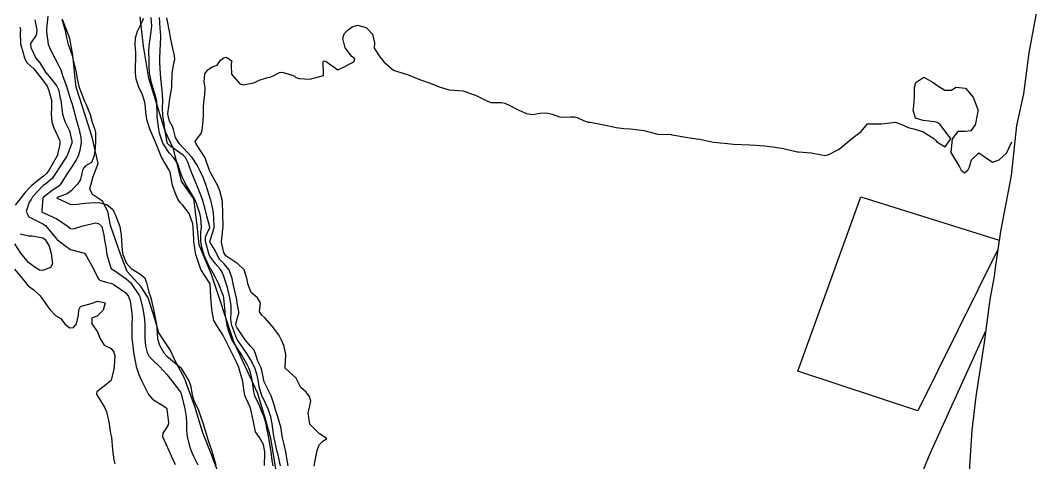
# Model space of a CAD drawing. Header units: metres. Extents: x 292545 to 299085, y 7450245 to 7463078.
# Drawn here: x 296188.4 to 296334.1, y 7456941.4 to 7457004.8 of the extents above; entities that cross this region are included whole.
import ezdxf

# ---------------------------------------------------------------- set-up
doc = ezdxf.new("R2010")
doc.units = ezdxf.units.M
for name, color, linetype in [('Area', 45, 'Continuous'), ('Curvas de Nivel 1m', 11, 'Continuous'), ('Curvas de Nivel 5m', 15, 'Continuous'), ('Edificações', 30, 'Continuous'), ('Hidrografia', 140, 'Continuous'), ('Vias Primárias', 230, 'Continuous')]:
    doc.layers.add(name, color=color, linetype=linetype)

msp = doc.modelspace()

# ---------------------------------------------------------------- linework, layer by layer
at = {"layer": 'Area'}
msp.add_polyline3d([(296334.1, 7457006.28, 673.92), (296332.98, 7457000.13, 678.49), (296332.19, 7456994.26, 671.55), (296331.23, 7456989.74, 671.27), (296330.46, 7456982.57, 668.4), (296328.9, 7456974.52, 674.88), (296328.14, 7456969.36, 670.89), (296328.03, 7456968.13, 670.83), (296327.39, 7456964.79, 670.93), (296326.59, 7456958.62, 670.97), (296325.4, 7456950.91, 674.39), (296324.82, 7456946.09, 668.83), (296323.28, 7456922.4, 668.86), (296323.33, 7456913.66, 668.89), (296323.58, 7456895.06, 669.06), (296323.4, 7456886.8, 669.25), (296323.07, 7456880.19, 669.36), (296323.22, 7456877.96, 669.41), (296322.9, 7456866.16, 669.72), (296323.26, 7456859.84, 669.88), (296323.69, 7456850.24, 672.61), (296323.77, 7456834.24, 674.05), (296323.2, 7456828.83, 678.1)], dxfattribs=at)
at = {"layer": 'Curvas de Nivel 1m', "flags": 128}
for points, elevation in [([(296190.53, 7457004.87), (296190.79, 7457003.39), (296190.72, 7457002.65), (296189.97, 7457001.6), (296189.87, 7457001.49), (296189.87, 7457001.4), (296189.88, 7457001.32), (296189.96, 7457000.92), (296190.67, 7456999.39), (296191.23, 7456998.68), (296191.92, 7456997.59), (296192.04, 7456997.38), (296192.87, 7456996.41), (296193.68, 7456995.36), (296193.89, 7456994.89), (296194.15, 7456993.63), (296194.22, 7456993.35), (296194.31, 7456992.91), (296194.5, 7456991.35), (296194.8, 7456990.31), (296195.31, 7456989.34), (296195.46, 7456988.98), (296195.81, 7456987.55), (296195.84, 7456987.33), (296195.84, 7456987.3), (296195.8, 7456987.19), (296195.31, 7456985.81), (296195.09, 7456985.34), (296193.9, 7456983.51), (296193.8, 7456983.36), (296193.75, 7456983.27), (296192.99, 7456982.12), (296192.09, 7456981.38), (296191.87, 7456981.24), (296191.73, 7456981.11), (296190.86, 7456980.24), (296190.15, 7456979.4), (296189.97, 7456979.13), (296189.7, 7456978.73), (296189.25, 7456977.41), (296189.67, 7456976.66), (296191.18, 7456975.86), (296191.66, 7456975.65), (296192.03, 7456975.38), (296193.63, 7456973.47), (296193.69, 7456973.41), (296193.75, 7456973.36), (296194.8, 7456972.52), (296195.62, 7456971.95), (296197.44, 7456971.48), (296197.61, 7456971.43), (296197.74, 7456971.31), (296197.98, 7456970.93), (296198.89, 7456969.3), (296199.57, 7456967.82), (296199.83, 7456967.55), (296200.72, 7456967.27), (296201.56, 7456967.07), (296201.89, 7456966.92), (296203.54, 7456965.77), (296203.96, 7456965.24), (296204.18, 7456964.58), (296204.37, 7456963.23), (296204.45, 7456962.28), (296204.44, 7456961.23), (296204.4, 7456960.31), (296204.43, 7456959.23), (296204.54, 7456958.14), (296204.66, 7456957.23), (296204.94, 7456955.71), (296205.05, 7456955.22), (296205.41, 7456954.05), (296205.78, 7456953.21), (296206.31, 7456952.13), (296206.8, 7456951.2), (296207.36, 7456950.51), (296209, 7456949.52), (296209.34, 7456949.27), (296209.41, 7456949.17), (296209.43, 7456949.08), (296209.67, 7456947.17), (296209.62, 7456946.86), (296209.31, 7456946.29), (296208.84, 7456945.64), (296208.83, 7456945.17), (296209.29, 7456944.14), (296209.72, 7456943.17), (296210.04, 7456942.38), (296210.61, 7456941.16)], 666), ([(296194.38, 7457004.97), (296194.87, 7457003.34), (296195.05, 7457002.27), (296195.27, 7457001.34), (296195.48, 7457000.86), (296195.94, 7456999.45), (296195.97, 7456999.33), (296195.98, 7456999.29), (296196.42, 7456997.32), (296196.55, 7456996.69), (296196.83, 7456995.32), (296197.38, 7456993.81), (296197.6, 7456993.31), (296197.86, 7456992.73), (296198.46, 7456991.3), (296198.74, 7456990.2), (296199.06, 7456989.29), (296199.23, 7456988.7), (296199.23, 7456987.3), (296199.09, 7456985.99), (296198.99, 7456985.3), (296198.63, 7456984.43), (296197.76, 7456983.93), (296197.47, 7456983.6), (296197.37, 7456983.31), (296197.04, 7456982.01), (296196.61, 7456981.32), (296196.18, 7456980.87), (296195.72, 7456980.39), (296195.13, 7456979.92), (296193.7, 7456979.39), (296193.69, 7456979.38), (296193.68, 7456979.36), (296193.7, 7456979.32), (296195.05, 7456978.69), (296195.69, 7456978.39), (296196.58, 7456978.44), (296197.7, 7456978.59), (296198.37, 7456978.63), (296199.7, 7456978.68), (296200.84, 7456978.42), (296201.69, 7456977.69), (296201.89, 7456977.26), (296202.06, 7456976.87), (296202.7, 7456975.25), (296202.89, 7456974), (296202.94, 7456973.25), (296203.04, 7456971.83), (296203.12, 7456971.24), (296203.59, 7456970.04), (296204.33, 7456969.23), (296205.58, 7456968.49), (296206.26, 7456967.9), (296206.53, 7456967.21), (296206.87, 7456965.87), (296207.1, 7456965.2), (296207.2, 7456964.86), (296207.51, 7456963.39), (296207.57, 7456963.19), (296207.59, 7456963.12), (296207.93, 7456961.19), (296207.99, 7456960.68), (296208.09, 7456959.18), (296208.36, 7456958.28), (296208.99, 7456957.17), (296209.44, 7456956.68), (296211.29, 7456955.15), (296211.42, 7456955.01), (296212.59, 7456953.13), (296212.81, 7456952.55), (296213.08, 7456951.12), (296213.36, 7456950.2), (296213.9, 7456949.11), (296214.23, 7456948.22), (296214.57, 7456947.11), (296215.15, 7456945.25), (296215.19, 7456945.1), (296215.3, 7456944.73), (296215.87, 7456943.09), (296216.12, 7456942.24), (296216.47, 7456941.09)], 664), ([(296223.45, 7456941), (296223.5, 7456942.77), (296223.48, 7456943), (296223.29, 7456944.02), (296222.72, 7456945.01), (296222.16, 7456945.86), (296221.92, 7456947.02), (296221.83, 7456947.52), (296221.49, 7456949.03), (296221.35, 7456949.45), (296220.63, 7456951.04), (296220.47, 7456951.95), (296220.31, 7456953.04), (296219.91, 7456954.54), (296219.75, 7456955.05), (296219.42, 7456955.81), (296218.78, 7456957.06), (296218.12, 7456958.4), (296217.81, 7456959.07), (296217.47, 7456959.76), (296216.59, 7456961.08), (296216.19, 7456961.78), (296215.91, 7456963.09), (296215.87, 7456963.45), (296215.73, 7456965.1), (296215.62, 7456967.05), (296215.6, 7456967.1), (296215.59, 7456967.13), (296215.56, 7456967.17), (296214.3, 7456969.11), (296213.63, 7456971.1), (296213.63, 7456971.12), (296213.61, 7456971.21), (296213.32, 7456973.12), (296213.3, 7456973.46), (296213.23, 7456975.12), (296213.16, 7456975.62), (296212.64, 7456977.13), (296211.7, 7456978.38), (296211.29, 7456978.74), (296211.02, 7456979.15), (296210.63, 7456980.07), (296210.25, 7456981.16), (296209.89, 7456983.03), (296209.84, 7456983.17), (296209.82, 7456983.23), (296209.75, 7456983.35), (296208.68, 7456985.18), (296207.91, 7456987.08), (296207.86, 7456987.19), (296207.8, 7456987.32), (296206.98, 7456989.2), (296206.6, 7456990.44), (296206.47, 7456991.2), (296206.31, 7456992.76), (296206.24, 7456993.21), (296205.88, 7456994.25), (296205.58, 7456994.9), (296205.43, 7456995.22), (296205.04, 7456996.36), (296204.92, 7456997.22), (296204.94, 7456998.21), (296205, 7456999.22), (296204.98, 7457000.25), (296204.9, 7457001.23), (296204.94, 7457002.27), (296205.25, 7457003.22), (296206.01, 7457004.75), (296206.11, 7457005.11)], 664), ([(296225.73, 7456940.98), (296225.27, 7456942.93), (296225.26, 7456942.98), (296224.82, 7456944.98), (296224.72, 7456945.57), (296224.52, 7456946.99), (296224.32, 7456948), (296224, 7456948.99), (296223.36, 7456950.36), (296223.07, 7456951), (296222.68, 7456952.3), (296222.55, 7456953.01), (296222.37, 7456953.98), (296222.03, 7456955.02), (296221.43, 7456956.2), (296220.9, 7456957.04), (296219.65, 7456958.86), (296219.52, 7456959.05), (296219.46, 7456959.16), (296218.76, 7456961.06), (296218.62, 7456961.94), (296218.66, 7456963.06), (296218.64, 7456963.94), (296218.46, 7456965.06), (296218.11, 7456966.51), (296217.95, 7456967.07), (296217.57, 7456968.22), (296217.33, 7456968.82), (296217.14, 7456969.08), (296216.4, 7456969.9), (296215.61, 7456970.99), (296215.56, 7456971.1), (296215.52, 7456971.19), (296214.98, 7456973.11), (296214.99, 7456973.76), (296215.61, 7456975.1), (296215.61, 7456975.14), (296215.07, 7456977.11), (296214.86, 7456977.94), (296214.54, 7456979.11), (296213.77, 7456981.07), (296213.75, 7456981.12), (296213.72, 7456981.19), (296212.91, 7456983.13), (296212.44, 7456984.46), (296212.09, 7456985.14), (296211.78, 7456985.48), (296210.81, 7456986.13), (296209.8, 7456986.84), (296209.54, 7456987.17), (296209.42, 7456987.56), (296209.16, 7456989.18), (296209.03, 7456989.98), (296208.86, 7456991.18), (296208.82, 7456992.21), (296208.84, 7456993.18), (296208.79, 7456994.27), (296208.73, 7456995.18), (296208.59, 7456996.5), (296208.53, 7456997.18), (296208.45, 7456998.67), (296208.45, 7456999.18), (296208.5, 7457000.64), (296208.52, 7457001.18), (296208.58, 7457002.59), (296208.53, 7457003.18), (296208.48, 7457003.66), (296208.4, 7457005.18)], 666), ([(296226.84, 7456940.96), (296226.71, 7456941.52), (296226.49, 7456942.97), (296226.23, 7456944.03), (296226.01, 7456944.97), (296225.75, 7456946.55), (296225.64, 7456946.98), (296225.33, 7456947.99), (296225.03, 7456948.98), (296224.89, 7456949.44), (296224.37, 7456950.99), (296223.39, 7456953), (296223.06, 7456954.66), (296222.94, 7456955.01), (296222.48, 7456955.96), (296222.14, 7456957.02), (296221.94, 7456957.52), (296221.45, 7456958.07), (296220.68, 7456959.04), (296219.49, 7456960.76), (296219.36, 7456961.05), (296219.34, 7456961.21), (296219.5, 7456962.04), (296219.76, 7456962.8), (296219.76, 7456963.05), (296219.53, 7456964.32), (296219.41, 7456965.05), (296219.39, 7456965.2), (296218.96, 7456967.06), (296218.8, 7456967.83), (296218.37, 7456969.06), (296217.59, 7456969.94), (296217.02, 7456970.5), (296216.68, 7456971.08), (296216.36, 7456971.83), (296215.63, 7456972.97), (296215.58, 7456973.1), (296215.58, 7456973.15), (296215.63, 7456973.27), (296216.24, 7456975.09), (296216.18, 7456976.59), (296216.11, 7456977.09), (296216.07, 7456977.48), (296215.72, 7456979.1), (296215.7, 7456979.14), (296215.06, 7456981.11), (296214.69, 7456982.16), (296214.26, 7456983.11), (296213.76, 7456984.02), (296213.04, 7456985.13), (296211.79, 7456986.54), (296211.21, 7456987.15), (296210.67, 7456988.02), (296210.38, 7456989.16), (296210.26, 7456989.6), (296209.83, 7456990.37), (296209.61, 7456991.17), (296209.6, 7456991.42), (296209.83, 7456993.17), (296209.83, 7456993.21), (296209.88, 7456993.61), (296210.14, 7456995.17), (296210.16, 7456995.43), (296210.21, 7456997.17), (296210.46, 7456998.64), (296210.6, 7456999.16), (296210.54, 7456999.75), (296210.22, 7457001.17), (296209.98, 7457002.32), (296209.8, 7457003.17), (296209.51, 7457004.67), (296209.45, 7457005.17)], 667), ([(296188.38, 7457003.81), (296188.48, 7457003.42), (296188.4, 7457003.01), (296188.48, 7457001.42), (296188.8, 7457000.27), (296189.03, 7456999.41), (296189.33, 7456998.8), (296189.93, 7456998.24), (296190.38, 7456997.85), (296190.75, 7456997.39), (296191.9, 7456995.91), (296192.27, 7456995.38), (296192.54, 7456994.72), (296192.88, 7456993.37), (296192.92, 7456992.3), (296192.84, 7456991.37), (296192.96, 7456990.24), (296193.23, 7456989.37), (296193.81, 7456988.13), (296194.07, 7456987.62), (296194.12, 7456987.36), (296194.08, 7456987.07), (296193.78, 7456985.56), (296193.75, 7456985.39), (296193.73, 7456985.36), (296193.01, 7456984.12), (296192.59, 7456983.37), (296192.24, 7456982.88), (296191.74, 7456982.46), (296191.12, 7456982), (296190.37, 7456981.39), (296190.04, 7456981.09), (296189.72, 7456980.76), (296189.06, 7456980.06), (296188.55, 7456979.42), (296187.69, 7456978.3)], 667), ([(296230.55, 7456940.92), (296230.65, 7456941.52), (296230.93, 7456942.91), (296231, 7456943.19), (296231.28, 7456943.97), (296231.76, 7456944.44), (296232.36, 7456944.9), (296231.3, 7456945.56), (296229.94, 7456946.92), (296229.7, 7456948.57), (296229.8, 7456948.93), (296230.06, 7456950.22), (296229.89, 7456950.92), (296229.38, 7456951.54), (296228.66, 7456952.21), (296228.27, 7456952.95), (296227.98, 7456953.54), (296227.4, 7456954.07), (296226.38, 7456954.97), (296226.43, 7456955.96), (296226.51, 7456956.97), (296226.21, 7456958.22), (296225.88, 7456958.98), (296225.47, 7456959.72), (296224.53, 7456960.99), (296223.5, 7456962.16), (296223.05, 7456962.55), (296222.7, 7456963.01), (296222.84, 7456964.32), (296222.41, 7456965.02), (296221.54, 7456965.82), (296221.03, 7456967.04), (296220.94, 7456967.67), (296220.51, 7456969.04), (296219.59, 7456969.93), (296217.88, 7456971.07), (296217.61, 7456971.55), (296217.32, 7456972.77), (296217.28, 7456973.08), (296217.47, 7456974.89), (296217.5, 7456975.07), (296217.51, 7456975.21), (296217.44, 7456977.07), (296217.41, 7456978.78), (296217.37, 7456979.07), (296217.02, 7456980.39), (296216.73, 7456981.08), (296215.75, 7456982.92), (296215.65, 7456983.1), (296215.57, 7456983.28), (296214.94, 7456985.11), (296213.8, 7456986.88), (296213.63, 7456987.12), (296213.48, 7456987.44), (296213.81, 7456987.91), (296214.36, 7456988.57), (296214.5, 7456989.11), (296214.57, 7456989.85), (296214.71, 7456991.11), (296214.7, 7456992.27), (296214.74, 7456993.11), (296214.9, 7456994.12), (296214.91, 7456995.1), (296214.76, 7456995.97), (296214.9, 7456997.11), (296215.33, 7456997.69), (296215.93, 7456998.12), (296216.66, 7456998.35), (296217.12, 7456999.08), (296217.58, 7456999.44), (296217.95, 7456999.51), (296218.7, 7456999.06), (296218.65, 7456998.34), (296218.71, 7456997.06), (296219.9, 7456995.71), (296220.38, 7456995.53), (296221.9, 7456995.83), (296222.69, 7456996.23), (296223.91, 7456996.6), (296224.23, 7456996.67), (296224.98, 7456996.99), (296225.58, 7456997.32), (296225.92, 7456997.36), (296227.44, 7456996.96), (296227.73, 7456996.78), (296227.91, 7456996.62), (296228.38, 7456996.47), (296229.91, 7456996.35), (296231.91, 7456996.9), (296231.82, 7456998.9), (296231.94, 7456998.98), (296232.26, 7456998.9), (296233.92, 7456997.68), (296234.73, 7456998.07), (296235.94, 7456998.69), (296236.23, 7456998.86), (296236.37, 7456999.28), (296235.95, 7456999.59), (296235, 7457000.87), (296234.65, 7457002.2), (296234.84, 7457002.87), (296235.41, 7457003.45), (296236, 7457003.85), (296236.76, 7457004.09), (296238, 7457003.77), (296238.9, 7457002.82), (296239.21, 7457001.57), (296239.15, 7457000.82), (296239.95, 7456999.58), (296240.59, 7456998.8), (296241.93, 7456997.65), (296243.54, 7456997.15), (296243.92, 7456997.05), (296244.6, 7456996.75), (296245.91, 7456996.22), (296247.03, 7456995.85), (296247.9, 7456995.5), (296248.44, 7456995.25), (296249.89, 7456994.83), (296251.89, 7456994.67), (296253.88, 7456993.98), (296255.21, 7456993.29), (296255.87, 7456993.04), (296257.46, 7456993.01), (296257.87, 7456992.94), (296258.59, 7456992.59), (296259.42, 7456992.14), (296259.86, 7456991.93), (296260.97, 7456991.44), (296261.85, 7456991.3), (296262.89, 7456991.51), (296263.85, 7456991.56), (296264.67, 7456991.34), (296265.85, 7456990.9), (296267.34, 7456990.99), (296267.85, 7456990.97), (296268.23, 7456990.86), (296269.17, 7456990.46), (296269.66, 7456990.27), (296269.84, 7456990.22), (296270.11, 7456990.18), (296271.84, 7456989.88), (296272.54, 7456989.71), (296273.83, 7456989.42), (296274.91, 7456989.31), (296275.83, 7456989.24), (296277.08, 7456989.11), (296277.82, 7456989), (296279.63, 7456988.53), (296279.82, 7456988.49), (296281.7, 7456988.43), (296281.81, 7456988.41), (296282.42, 7456988.3), (296283.81, 7456988.05), (296285.36, 7456987.82), (296285.81, 7456987.76), (296286.45, 7456987.61), (296287.8, 7456987.32), (296288.78, 7456987.25), (296289.8, 7456987.17), (296290.63, 7456987.04), (296291.8, 7456986.99), (296293.01, 7456986.96), (296293.8, 7456986.91), (296295.15, 7456986.81), (296295.8, 7456986.73), (296296.31, 7456986.65), (296297.8, 7456986.42), (296299.22, 7456986.11), (296299.79, 7456985.97), (296299.94, 7456985.95), (296301.79, 7456985.81), (296303.25, 7456985.52), (296303.79, 7456985.44), (296304.29, 7456985.55), (296305.2, 7456986.04), (296305.59, 7456986.23), (296305.8, 7456986.35), (296307.81, 7456988), (296308.93, 7456988.89), (296309.84, 7456989.98), (296311.84, 7456989.96), (296313.85, 7456990.18), (296314.64, 7456989.92), (296315.84, 7456989.4), (296316.5, 7456989.24), (296317.83, 7456988.82), (296319.36, 7456987.87), (296319.59, 7456987.64), (296319.81, 7456987.41), (296321, 7456986.65), (296321.81, 7456987.84), (296320.26, 7456989.86), (296319.85, 7456990.15), (296319.47, 7456990.24), (296317.85, 7456990.42), (296316.75, 7456990.79), (296316.39, 7456991.9), (296316.47, 7456992.5), (296316.61, 7456993.9), (296316.61, 7456995.19), (296316.79, 7456995.9), (296317.92, 7456996.63), (296319.28, 7456995.87), (296319.91, 7456995.39), (296320.96, 7456994.79), (296321.9, 7456994.8), (296322.53, 7456995.2), (296323.9, 7456995.06), (296325, 7456993.8), (296325.65, 7456992), (296325.66, 7456991.79), (296325.4, 7456990.24), (296325.27, 7456989.8), (296324.66, 7456988.97), (296323.83, 7456988.88), (296322.8, 7456988.86), (296321.99, 7456987.84), (296321.79, 7456985.84), (296323.03, 7456983.82), (296323.29, 7456983.34), (296323.75, 7456982.93), (296324.23, 7456983.34), (296324.48, 7456983.8), (296324.78, 7456984.8), (296325.79, 7456985.79), (296327.77, 7456984.47), (296328.71, 7456984.83), (296329.79, 7456985.74), (296330.53, 7456987.37)], 668), ([(296188.41, 7456974.19), (296189.64, 7456973.94), (296190.14, 7456973.9), (296191.64, 7456973.65), (296192, 7456973.38), (296192.55, 7456972.45), (296192.85, 7456971.37), (296193.04, 7456969.92), (296192.78, 7456969.37), (296191.89, 7456969.07), (296191.58, 7456968.95), (296191.19, 7456968.99), (296190.55, 7456969.4), (296189.59, 7456970.12), (296188.5, 7456971.42), (296187.63, 7456972.76)], 667), ([(296187.58, 7456969.14), (296189.02, 7456967.42), (296189.56, 7456966.78), (296190.35, 7456966.2), (296191.23, 7456965.38), (296191.54, 7456964.99), (296192.66, 7456963.37), (296193.5, 7456962.51), (296194.22, 7456962.07), (296194.77, 7456961.35), (296195.48, 7456960.73), (296196.04, 7456960.77), (296196.5, 7456961.32), (296196.76, 7456962.57), (296196.8, 7456963.32), (296197.04, 7456963.79), (296197.52, 7456963.93), (296198.59, 7456964.23), (296199.53, 7456964.56), (296200.58, 7456964.33), (296200.31, 7456963.28), (296199.5, 7456962.47), (296198.69, 7456962.11), (296198.7, 7456961.3), (296199.48, 7456960.16), (296199.84, 7456959.28), (296200.44, 7456958.26), (296201.45, 7456957.77), (296201.86, 7456957.26), (296201.96, 7456956.73), (296201.88, 7456955.26), (296201.84, 7456954.83), (296201.45, 7456953.26), (296201.43, 7456953.22), (296201.39, 7456953.17), (296200.7, 7456952.59), (296199.38, 7456951.58), (296199.34, 7456951.32), (296199.35, 7456951.29), (296199.37, 7456951.24), (296200.54, 7456949.27), (296200.79, 7456948.72), (296201.12, 7456947.27), (296201.31, 7456945.9), (296201.41, 7456945.38), (296201.44, 7456945.27), (296201.48, 7456945.09), (296201.66, 7456943.26), (296201.82, 7456941.82), (296202, 7456941.26)], 667)]:
    msp.add_lwpolyline(points, dxfattribs=dict(at, elevation=elevation))
at = {"layer": 'Curvas de Nivel 5m', "elevation": 665, "flags": 128}
for points in [[(296192.36, 7457005.37), (296192.19, 7457003.58), (296192.19, 7457003.38), (296192.21, 7457003.16), (296192.41, 7457001.38), (296192.69, 7457000.64), (296193.4, 7456999.37), (296193.93, 7456998.39), (296194.25, 7456997.68), (296194.34, 7456997.35), (296194.51, 7456996.75), (296195.03, 7456995.34), (296195.25, 7456994.7), (296195.69, 7456993.33), (296195.86, 7456992.8), (296196.27, 7456991.33), (296196.41, 7456990.75), (296196.8, 7456989.32), (296197.11, 7456988.02), (296197.16, 7456987.32), (296196.98, 7456986.13), (296196.71, 7456985.32), (296196.39, 7456984.7), (296195.76, 7456983.74), (296195.48, 7456983.33), (296195, 7456982.6), (296194.24, 7456981.35), (296194.02, 7456981.07), (296193.73, 7456980.87), (296192.8, 7456980.29), (296191.7, 7456979.43), (296191.68, 7456979.41), (296191.67, 7456979.38), (296191.53, 7456977.54), (296191.54, 7456977.38), (296191.68, 7456977.27), (296191.88, 7456977.18), (296193.67, 7456976.34), (296195.17, 7456975.34), (296195.43, 7456975.11), (296195.65, 7456974.97), (296196.07, 7456974.91), (296197.27, 7456975.31), (296197.57, 7456975.4), (296197.65, 7456975.42), (296199.2, 7456975.76), (296199.66, 7456975.68), (296200.1, 7456975.28), (296200.38, 7456974.01), (296200.5, 7456973.28), (296200.68, 7456972.34), (296200.85, 7456971.27), (296201.38, 7456969.47), (296201.46, 7456969.26), (296201.51, 7456969.19), (296201.58, 7456969.14), (296201.85, 7456968.99), (296203.57, 7456967.8), (296204.21, 7456967.23), (296205.53, 7456965.34), (296205.58, 7456965.22), (296205.96, 7456963.66), (296206.05, 7456963.21), (296206.22, 7456961.93), (296206.26, 7456961.21), (296206.26, 7456960.43), (296206.27, 7456959.21), (296206.39, 7456958.15), (296206.63, 7456957.2), (296206.89, 7456956.65), (296207.43, 7456956.12), (296208.4, 7456955.18), (296209.41, 7456954.04), (296210.14, 7456953.16), (296211.38, 7456951.51), (296211.5, 7456951.28), (296211.54, 7456951.15), (296211.6, 7456950.91), (296212.02, 7456949.14), (296212.18, 7456947.99), (296212.24, 7456947.14), (296212.26, 7456946.08), (296212.37, 7456945.13), (296212.75, 7456943.66), (296212.9, 7456943.13), (296213.01, 7456942.86), (296213.27, 7456942.37), (296213.88, 7456941.11)], [(296224.65, 7456940.99), (296224.53, 7456941.72), (296224.38, 7456942.99), (296224.21, 7456944.07), (296224.03, 7456944.99), (296223.73, 7456946.59), (296223.65, 7456947), (296223.33, 7456948.07), (296223.07, 7456948.73), (296222.97, 7456949.01), (296222.73, 7456949.63), (296222.06, 7456951.02), (296221.91, 7456951.55), (296221.73, 7456953.02), (296221.68, 7456953.31), (296221.41, 7456954.34), (296221.17, 7456955.03), (296220.94, 7456955.51), (296220.05, 7456957.04), (296219.45, 7456957.92), (296218.75, 7456959.06), (296218.31, 7456960.23), (296218.1, 7456961.06), (296217.8, 7456962.78), (296217.78, 7456963.07), (296217.61, 7456964.99), (296217.6, 7456965.07), (296217.54, 7456965.27), (296216.82, 7456967.08), (296216.43, 7456967.95), (296215.78, 7456969.1), (296215.69, 7456969.21), (296215.59, 7456969.36), (296214.76, 7456971.11), (296214.43, 7456972.31), (296214.3, 7456973.11), (296214.3, 7456974.46), (296214.38, 7456975.11), (296214.3, 7456976.49), (296214.16, 7456977.12), (296213.7, 7456978.55), (296213.45, 7456979.12), (296213.06, 7456979.77), (296212.26, 7456981.13), (296211.74, 7456982.11), (296211.33, 7456983.15), (296210.94, 7456984.33), (296210.39, 7456985.16), (296209.78, 7456985.8), (296208.86, 7456987.18), (296208.37, 7456988.63), (296208.28, 7456989.19), (296208.06, 7456990.97), (296208.04, 7456991.19), (296207.99, 7456993.07), (296207.99, 7456993.19), (296207.88, 7456993.77), (296207.44, 7456995.19), (296207.24, 7456995.85), (296206.96, 7456997.2), (296206.91, 7456998.22), (296206.89, 7456999.2), (296206.87, 7457000.29), (296206.92, 7457001.2), (296207.04, 7457002.14), (296207.18, 7457003.2), (296207.26, 7457003.94), (296207.21, 7457005.2)]]:
    msp.add_lwpolyline(points, dxfattribs=at)
at = {"layer": 'Edificações'}
msp.add_lwpolyline([(296317.08, 7456948.87), (296299.85, 7456954.54), (296308.92, 7456979.53), (296328.72, 7456973.31), (296328.52, 7456971.94)], close=True, dxfattribs=at)
at = {"layer": 'Hidrografia'}
for points in [[(296216.99, 7456939.54), (296215.8, 7456942.68), (296214.61, 7456945.71), (296213.46, 7456949.46), (296211.95, 7456953.52), (296210.76, 7456955.74), (296209.89, 7456957.59), (296208.31, 7456960.03), (296207.72, 7456962.03), (296206.74, 7456965.06), (296205.77, 7456966.63), (296203.76, 7456968.82), (296202.78, 7456971.31), (296201.37, 7456975.42), (296200.99, 7456977.43), (296200.23, 7456978.89), (296198.77, 7456979.86), (296198.39, 7456980.67), (296198.88, 7456982.41), (296199.59, 7456984.28), (296198.73, 7456988.05), (296198.14, 7456989.88), (296197.28, 7456992.56), (296196.42, 7456995.24), (296196.26, 7456996.93), (296195.94, 7456999.82), (296195.51, 7457002.18), (296194.49, 7457004.91)], [(296225.25, 7456939.33), (296224.32, 7456944.94), (296223.57, 7456947.66), (296222.46, 7456951.31), (296221.22, 7456954.03), (296219.05, 7456958.73), (296215.82, 7456968.38), (296214.08, 7456972.65), (296213.71, 7456975.81), (296213.28, 7456979.21), (296211.54, 7456981.75), (296210.37, 7456986.39), (296209.19, 7456988.92), (296206.83, 7456996.51), (296206.09, 7457001.08), (296205.59, 7457005.29)]]:
    msp.add_lwpolyline(points, dxfattribs=at)
at = {"layer": 'Vias Primárias', "elevation": 670.96}
msp.add_lwpolyline([(296326.82, 7456960.38), (296319.48, 7456944.28, 0.060759), (296313.86, 7456926.52, 0.025093), (296309.54, 7456894.66, 0.024024), (296308.59, 7456868.63, 0.016846), (296306.46, 7456845.85, 0.054326), (296303.97, 7456817.91), (296300.82, 7456782.79), (296297.82, 7456751.8, -0.003403), (296291.88, 7456727.17, 0.024045), (296280.45, 7456693.6, 0.007412), (296263.35, 7456644.93, 0.10026), (296246.22, 7456572.3, 0.110913), (296261.44, 7456520.1, 0.101216), (296311.28, 7456471.8, -0.031982), (296332.26, 7456455.3, 16.059143)], format="xyb", dxfattribs=at)

doc.saveas('drawing.dxf')
